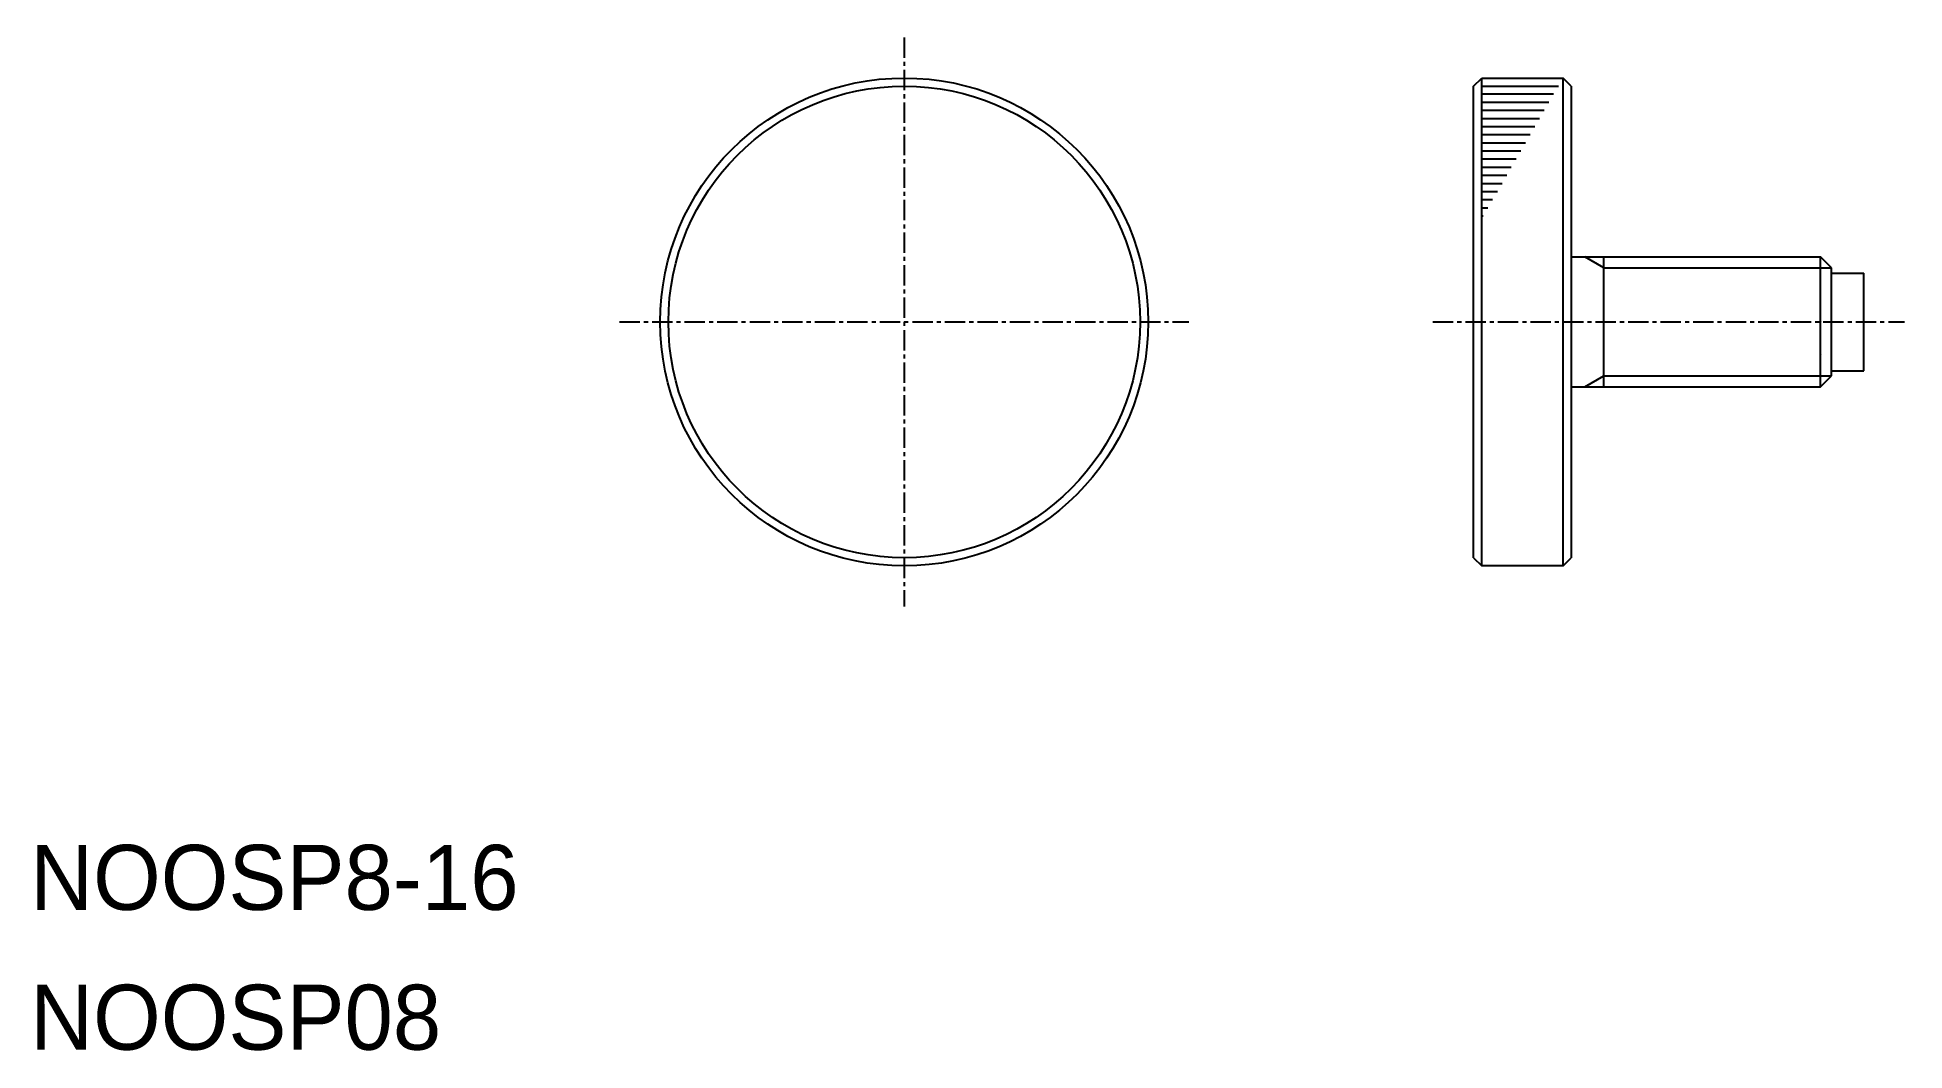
# Model space of a CAD drawing. Extents: x 0 to 115, y 0 to 62.
import ezdxf

# ---------------------------------------------------------------- set-up
doc = ezdxf.new("R2010")
doc.units = 0
doc.linetypes.add('CENTER', pattern=[2, 1.25, -0.25, 0.25, -0.25])
doc.layers.get('0').update_dxf_attribs({"linetype": 'CONTINUOUS'})
doc.layers.add('CENTER', color=1, linetype='CENTER')

msp = doc.modelspace()

# ---------------------------------------------------------------- linework, layer by layer
at = {"color": 7, "linetype": 'CONTINUOUS'}
for p, q in [((88.73, 59.26), (89.23, 59.76)), ((89.23, 29.76), (89.23, 59.76)), ((89.23, 59.76), (94.23, 59.76)), ((94.23, 29.76), (94.23, 59.76)), ((94.73, 59.26), (94.23, 59.76)), ((88.73, 30.26), (88.73, 59.26)), ((89.23, 59.26), (93.94, 59.26)), ((93.65, 58.76), (89.23, 58.76)), ((94.73, 59.26), (94.73, 30.26)), ((93.36, 58.26), (89.23, 58.26)), ((93.07, 57.76), (89.23, 57.76)), ((92.79, 57.26), (89.23, 57.26)), ((92.5, 56.76), (89.23, 56.76)), ((92.21, 56.26), (89.23, 56.26)), ((91.92, 55.76), (89.23, 55.76)), ((91.63, 55.26), (89.23, 55.26)), ((91.34, 54.76), (89.23, 54.76)), ((91.05, 54.26), (89.23, 54.26)), ((90.77, 53.76), (89.23, 53.76)), ((90.48, 53.26), (89.23, 53.26)), ((90.19, 52.76), (89.23, 52.76)), ((89.9, 52.26), (89.23, 52.26)), ((89.61, 51.76), (89.23, 51.76)), ((89.32, 51.26), (89.23, 51.26)), ((94.73, 48.76), (110.05, 48.76)), ((96.73, 40.76), (96.73, 48.76)), ((110.05, 40.76), (110.05, 48.76)), ((110.73, 48.09), (110.05, 48.76)), ((110.73, 41.44), (110.73, 48.09)), ((110.73, 47.76), (112.73, 47.76)), ((112.73, 41.76), (112.73, 47.76)), ((110.13, 44.76), (110.13, 44.76)), ((110.13, 42.76), (110.13, 42.76)), ((110.05, 40.76), (110.73, 41.44)), ((110.73, 41.76), (112.73, 41.76)), ((94.73, 40.76), (110.05, 40.76)), ((88.73, 30.26), (89.23, 29.76)), ((94.23, 29.76), (94.73, 30.26)), ((94.23, 29.76), (89.23, 29.76))]:
    msp.add_line(p, q, dxfattribs=at)
at = {"color": 3, "linetype": 'CONTINUOUS'}
for p, q in [((96.73, 48.09), (95.56, 48.76)), ((96.73, 48.09), (110.73, 48.09)), ((95.56, 40.76), (96.73, 41.44)), ((96.73, 41.44), (110.73, 41.44))]:
    msp.add_line(p, q, dxfattribs=at)
at = {"color": 7, "linetype": 'CONTINUOUS'}
for radius in [15, 14.5]:
    msp.add_circle((53.73, 44.76), radius, dxfattribs=at)
at = {"layer": 'CENTER', "color": 1, "linetype": 'CENTER'}
for p, q in [((53.73, 62.26), (53.73, 27.26)), ((36.23, 44.76), (71.23, 44.76)), ((86.23, 44.76), (115.23, 44.76))]:
    msp.add_line(p, q, dxfattribs=at)

# ---------------------------------------------------------------- texts
for s, p in [('NOOSP8-16', (0, 8.6)), ('NOOSP08', (0, 0))]:
    msp.add_text(s, height=4).set_placement(p)

doc.saveas('drawing.dxf')
